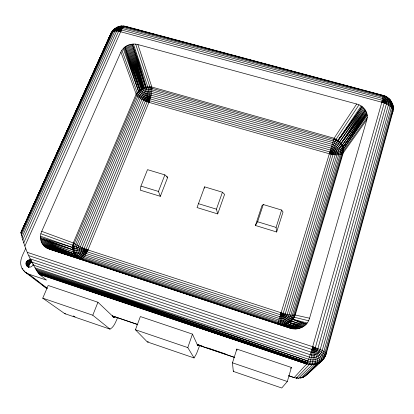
<?xml version="1.0" encoding="UTF-8"?>
<svg xmlns="http://www.w3.org/2000/svg" width="414" height="414" viewBox="0 0 414 414"><rect width="100%" height="100%" fill="white"/><g stroke="black" fill="none" stroke-linecap="round" stroke-linejoin="round"><path stroke-width="0.62" d="M25.803 248.1C23.52 253.777 19.199 259.754 21.171 266.197C22.284 269.923 25.259 272.945 28.933 274.192L46.497 280.092L39.542 274.456C30.683 262.393 23.965 246.785 21.031 232.254L111.294 32.804L113.348 29.818L115.242 28.276L117.995 29.425L120.66 31.769L381.843 102.237C386.329 103.65 392.529 106.041 392.948 111.48L326.232 353.82L323.872 358.726L322.076 360.765L306.696 374.97L302.986 377.366L298.427 378.272L312.177 364.822C313.843 359.005 312.793 352.697 312.663 346.72L381.843 102.237L383.286 95.437L125.908 26.418C122.109 25.44 117.907 26.149 114.776 28.571L114.559 29.203M137.888 44.552L151.834 87.028C152.145 92.275 150.805 97.497 148.921 102.356L87.913 249.942C86.133 253.239 84.606 258.61 80.352 259.164L49.209 249.083C41.871 247.029 38.362 238.019 41.731 231.348L120.888 52.055C123.698 45.778 131.414 42.756 137.888 44.552L356.677 104.012C363.378 105.57 368.983 112.624 366.866 119.625L309.568 318.216C307.483 326.367 297.966 331.009 290.167 328.142L49.209 249.083M120.888 52.055L136.149 94.102C139.073 98.423 144.077 100.819 148.921 102.356L329.337 153.765C334.253 152.647 339.361 150.913 342.952 147.218L366.778 113.125L342.942 147.193L341.032 143.554L335.749 140.206L333.725 139.466L151.907 88.306C146.132 86.666 139.254 89.486 136.837 95.106L74.178 243.639C71.539 249.492 73.78 257.234 80.352 259.164L290.167 328.142M46.948 248.11L277.778 323.764C284.423 326.434 293.076 322.397 294.566 315.214L342.502 153.516L342.952 147.218L367.058 114.197L343.413 149.138C339.63 152.575 334.258 153.428 329.337 153.765L277.742 323.924L292.869 328.783M151.907 88.306L150.028 86.868L150.049 94.925L148.921 102.356L143.793 96.767L139.922 90.945L140.03 89.879L124.919 47.046L139.585 90.242L124.06 47.75L138.473 91.152C140.237 95.981 144.905 99.329 148.921 102.356C148.874 97.264 149.48 91.768 147.803 86.95L133.391 44.055L146.323 87.209L132.247 44.143L145.733 87.313L146.499 87.985L148.921 102.356C144.403 100.059 139.606 97.166 137.163 92.57L121.913 50.197M366.866 119.625L343.242 152.88C339.371 156.006 333.787 154.8 329.337 153.765L335.863 149.092L338.611 146.525L341.027 143.544L337.959 140.439L334.103 138.255L151.834 87.028C145.873 86.179 139.264 88.813 136.149 94.102L73.268 242.951L72.522 247.474L73.216 251.872C78.122 253.166 83.261 251.515 87.913 249.942L281.07 312.761C285.629 313.972 290.457 315.918 295.229 315.013L309.568 318.216M110.657 34.916C110.999 30.165 117.395 30.822 120.66 31.769C121.716 29.725 122.777 27.174 125.126 26.361L125.908 26.418M342.952 147.218L343.511 151.043L343.242 152.88L295.229 315.013L292.931 319.292L289.355 322.516C285.681 320.276 283.574 316.146 281.07 312.761L280.102 324.472M295.617 328.954L282.514 324.607L281.711 320.457L281.07 312.761C285.241 314.645 289.552 317.409 294.261 317.253L294.566 315.214M116.329 28.085L116.696 27.36L117.83 28.1L120.66 31.769L24.949 245.963M26.139 264.779L29.037 267.113C28.4 264.955 30.067 262.631 32.214 262.222L29.363 259.826C20.974 262.429 30.429 272.07 33.379 263.925M392.974 110.569L392.617 112.675L391.799 114.414M392.948 111.48C394.708 104.654 390.148 97.083 383.286 95.437L383.074 95.665L384.704 96.234M140.957 186.098L140.248 190.155L160.353 196.324L167.732 177.244L164.865 174.884L147.519 169.657L140.957 186.098L158.433 191.439L160.353 196.324M385.248 96.426L385.299 96.141L381.843 102.237C386.122 102.92 392.726 104.157 393.3 109.399M356.677 104.012L334.103 138.255L329.337 153.765C333.881 154.179 338.921 154.194 342.875 151.602L343.413 149.138L367.234 115.283M40.505 236.182L72.522 247.474L73.2 247.862L72.688 249.72C77.532 251.557 82.935 250.77 87.913 249.942C85.496 253.213 82.924 257.943 78.443 258.326M326.232 353.82L326.346 353.411C322.806 349.706 317.284 348.619 312.663 346.72L27.598 252.447M325.275 356.387L326.346 353.411M287.321 381.511L291.399 367.477L236.849 349.09L232.461 362.814L233.315 371.405L281.737 388.001L287.321 381.511L232.461 362.814M276.656 231.99L276.076 227.4L281.618 210.053L263.288 204.532L261.969 205.665L255.412 225.475L276.656 231.99L283.021 212.015L281.618 210.053M255.412 225.475L257.601 221.754L263.288 204.532M194.062 357.944L187.801 347.6L192.443 334.114L140.367 316.555L135.435 329.756L147.317 341.933L194.062 357.944L196.536 353.665L199.791 345.178M204.609 186.854L197.043 207.574L217.707 213.914L224.59 194.394L222.437 192.225L204.609 186.854L204.107 188.215M217.707 213.914L216.434 209.168L222.437 192.225M342.942 147.193L366.39 112.075L342.15 145.335C338.823 149.325 334.077 151.834 329.337 153.765L336.106 139.218L359.005 104.835M158.433 191.439L164.865 174.884M141.795 88.803L126.813 45.835L141.102 89.222L125.84 46.404L140.03 89.879L141.371 89.879L142.752 88.368L127.838 45.338L141.795 88.803L141.371 89.879L144.677 96.11L148.921 102.356L144.698 88.379L143.715 87.934L128.899 44.919L142.975 89.02L148.921 102.356M109.995 329.135L92.788 315.225L97.942 302.256L48.169 285.474L42.756 298.173L64.734 313.631L109.995 329.135C114.295 326.894 115.749 321.461 117.778 317.362M342.502 153.516L343.511 151.043L367.265 117.467M90.547 263.185L91.033 262M337.612 141.252L363.052 107.438L337.436 145.216L333.658 149.63L329.337 153.765L334.01 147.343L337.959 140.439L361.148 105.989M23.738 242.889L118.564 31.314L119.967 30.087L121.535 30.015L382.79 100.411L384.021 101.508L384.208 102.993L315.339 347.641C314.966 349.095 313.279 349.944 311.882 349.437L28.964 255.681M32.768 207.186L33.829 204.826M36.484 198.932L37.017 197.752M38.875 193.623L39.666 191.853M40.199 190.673L41.26 188.313M42.585 185.363L43.382 183.593M43.915 182.414L45.773 178.284M46.301 177.104L47.098 175.339M48.428 172.39L51.61 165.31M52.143 164.13L55.326 157.051M55.854 155.871L59.042 148.797M59.569 147.617L62.757 140.537M63.285 139.358L110.786 33.777C111.863 28.985 117.405 29.999 120.66 31.769L122.27 27.246L122.865 26.449L124.029 26.072M105.099 47.279L105.891 45.514M22.713 240.053L116.608 31.112C117.602 28.99 120.231 27.976 122.446 28.561L382.815 98.579C385.113 99.132 387.085 101.508 386.412 103.93L317.874 348.604C317.15 351.465 313.817 353.132 311.064 352.133L30.429 258.941M110.786 33.777L21.031 232.254M50.86 167.261L51.657 165.496M66.271 133.148L66.804 131.968M72.388 119.615L73.185 117.85M76.109 111.382L76.906 109.617M79.83 103.148L80.626 101.383M93.916 71.974L94.713 70.209M97.637 63.74L98.434 61.976M104.809 47.858L105.875 45.504M21.016 233.77L112.939 30.641M21.331 235.421L113.353 31.474C115.216 27.515 120.127 25.616 124.267 26.708L383.317 96.219C387.618 97.254 391.308 101.704 390.06 106.243L322.227 350.503C320.871 355.874 314.619 359.016 309.46 357.132L33.477 265.131M21.901 237.538L114.854 31.164C116.308 28.074 120.138 26.594 123.367 27.448L383.131 97.212C386.485 98.02 389.362 101.492 388.384 105.027L320.198 349.566C319.137 353.747 314.273 356.19 310.252 354.726L31.956 262.129M20.959 233.134L112.153 32.028L20.964 232.627L111.294 32.804L21.362 231.923M113.017 30.548L113.348 29.818L115.242 28.276M192.443 334.114L197.861 345.856L198.534 344.862M233.677 370.97L233.315 371.405M40.903 233.739L72.719 245.197L73.501 245.719L72.522 247.474L40.468 237.403L72.688 249.72L40.546 238.609L72.698 249.751L40.738 239.794L73.216 251.872L41.033 240.948L74.075 253.849C78.965 254.646 83.706 252.147 87.913 249.942L80.207 246.935L73.268 242.951L41.731 231.348M277.778 323.764C283.745 325.818 290.907 323.07 293.712 317.362M342.864 149.64L342.15 145.335L365.909 111.061L341.032 143.554L363.89 108.266L339.615 141.898M142.975 89.02L143.715 87.934L129.991 44.577L144.502 87.69L131.109 44.319L145.733 87.313L144.698 88.379M341.032 143.554L365.324 110.077L341.027 143.544L364.651 109.146M97.942 302.256L113.85 317.331L114.942 316.503M290.669 368.455L291.399 367.477M111.744 32.09L113.979 29.378C116.437 28.908 118.673 30.564 120.66 31.769L121.131 27.21L121.726 25.999L122.456 26.429M309.092 372.445L306.344 375.017M288.558 375.736L294.178 377.604L306.686 363.994L309.46 357.132L312.663 346.72C317.057 349.437 322.402 351.579 325.394 355.947C322.283 362.664 313.931 365.924 307.022 363.466L38.678 273.571L306.686 363.994C311.928 365.753 318.03 364.579 322.076 360.765L322.237 360.273C320.514 354.958 316.167 350.927 312.663 346.72L311.235 357.556L309.713 364.118L296.383 378.142L296.108 377.728M72.719 245.197L74.178 243.639M310.479 371.156L316.948 365.153M318.796 363.44L319.717 362.581M322.49 360.009L324.012 358.26C321.626 353.354 316.684 350.218 312.663 346.72C313.724 352.516 315.991 358.607 314.914 364.501L300.859 378.023L300.279 377.62M342.875 151.602L343.511 151.043M146.499 87.985L147.803 86.95M305.491 375.689L304.632 376.362L320.125 361.929C319.09 356.325 315.52 351.543 312.663 346.72C314.578 352.164 317.999 357.82 317.528 363.699L302.986 377.366L300.611 378.018M148.326 87.84L149.858 86.852L135.673 44.132M148.409 341.757L147.317 341.933M302.701 377.371L304.15 376.616M307.193 323.024L292.931 319.292C288.408 318.645 284.76 315.235 281.07 312.761L284.49 319.882L287.207 323.613L300.911 327.862L289.339 322.522L304.388 325.875L291.28 321.062C287.093 319.603 284.201 315.742 281.07 312.761L283.129 320.291L284.904 324.317L296.983 328.856L282.514 324.607L280.087 324.307M116.412 27.541L119.641 26.372M136.149 94.102L137.624 93.59M137.163 92.57L138.659 92.193M284.78 324.172L287.207 323.613L299.638 328.312L284.935 324.307L298.323 328.644L284.904 324.317L282.446 324.447M307.788 373.381L308.171 373.299M139.922 90.945L138.473 91.152L123.268 48.516M122.078 26.01L119.988 26.206L120.66 31.769L118.295 26.662L118.275 27.236M29.363 259.826L31.273 259.93M44.945 246.765L76.73 257.141C81.403 257.042 84.854 253.021 87.913 249.942L79.798 248.209L73.501 245.719M333.725 139.466L336.106 139.218M292.491 319.323L306.35 324.058L292.931 319.292L305.413 325.011L291.28 321.062M296.631 377.765L297.682 377.827M296.222 378.132L298.634 378.282M335.749 140.206L337.959 140.439L362.136 106.677L337.99 140.465L341.741 145.837L342.487 147.7M79.017 258.362L77.258 257.177L44.06 245.963L76.73 257.141L80.989 259.211M73.278 249.994L74.582 253.973L76.704 257.11L43.263 245.088L75.265 255.635C80.078 255.93 84.249 252.664 87.913 249.942L79.617 249.518L73.2 247.862M123.455 26.051L383.369 95.624C388.482 96.85 392.865 102.144 391.385 107.537L323.898 351.382C322.294 357.774 314.857 361.51 308.72 359.269L34.962 267.858L308.052 361.07C314.976 363.606 323.36 359.383 325.161 352.174L392.327 108.866L392.575 105.156L391.359 101.518C388.435 99.753 384.808 101.352 381.843 102.237L385.393 98.206L386.811 97.13L387.266 97.502M294.261 317.253L308.596 320.736M296.383 378.142L294.054 377.604L294.049 377.226M126.596 26.874L130.343 27.878M131.59 28.209L136.584 29.549M137.831 29.886L142.825 31.221M144.072 31.557L149.061 32.897M150.313 33.234L155.302 34.569M157.801 35.242L159.669 35.744M160.922 36.075L162.79 36.577M164.037 36.913L165.91 37.415M167.158 37.752L172.152 39.092M173.399 39.423L185.881 42.771M187.128 43.108L189.001 43.61M190.249 43.946L192.122 44.448M193.369 44.779L198.363 46.12M199.61 46.456L204.599 47.796M205.851 48.127L215.208 50.637M216.46 50.974L221.449 52.314M222.696 52.645L227.69 53.986M228.937 54.322L233.931 55.662M235.178 55.993L240.172 57.334M241.419 57.67L244.539 58.503M248.907 59.678L250.78 60.18M252.028 60.516L257.022 61.852M258.269 62.188L263.257 63.528M264.51 63.859L270.746 65.536M271.998 65.873L273.866 66.375M275.113 66.706L276.987 67.208M278.234 67.544L280.107 68.046M281.354 68.382L283.228 68.884M284.475 69.216L286.348 69.723M287.595 70.054L289.469 70.556M290.716 70.892L300.078 73.402M301.325 73.739L303.198 74.241M304.445 74.572L306.319 75.074M307.566 75.41L312.56 76.75M313.807 77.087L318.796 78.422M320.048 78.758L325.037 80.099M326.284 80.43L329.404 81.268M333.772 82.443L335.645 82.945M336.892 83.276L341.886 84.616M343.134 84.953L348.127 86.293M349.375 86.624L354.368 87.965M355.616 88.301L358.736 89.134M363.104 90.309L364.977 90.811M366.224 91.142L368.098 91.649M369.345 91.98L371.213 92.482M372.465 92.819L374.334 93.321M375.586 93.657L377.454 94.159M378.701 94.49L382.448 95.494M289.339 322.522L302.132 327.308L289.355 322.516L303.296 326.641M166.521 176.881L167.732 177.244M198.472 203.678L216.434 209.168M257.601 221.754L276.076 227.4M64.734 313.631L65.541 313.9M41.943 243.127L74.08 253.86L77.258 257.177M39.542 274.456L306.686 363.994L39.139 274.084M36.996 271.242L307.483 362.483C314.966 365.226 324.038 360.661 325.984 352.857L392.85 110.196L393.124 106.175C391.059 102.242 385.708 102.289 381.843 102.237L385.03 99.758L388.291 98.242L388.829 98.387L391.804 102.242M38.16 272.919L307.022 363.466L37.602 272.143L307.483 362.483L36.349 270.223L308.052 361.07L35.671 269.09M197.918 344.619L202.208 346.073M207.714 347.941L225.475 353.965M112.344 315.908L137.815 324.55M197.349 344.748L234.712 357.427M288.879 375.803L294.178 377.604M112.577 316.027L137.629 324.529M197.509 344.846L234.785 357.494M112.246 316.068L114.668 316.891M197.126 344.872L198.337 345.281M112.598 316.555L114.414 317.171M112.975 316.933L114.192 317.341M42.756 298.173L92.788 315.225M135.435 329.756L187.801 347.6M73.174 315.986L74.996 316.606M75.265 255.635L42.554 244.136L74.08 253.86L41.436 242.061M23.282 270.27L24.799 271.434M26.315 272.598L29.855 275.32M33.394 278.042L34.403 278.819M35.413 279.595L38.445 281.929M42.492 285.039L46.534 288.144M24.881 271.92L47.03 288.781M28.933 274.192L47.279 288.335M22.035 268.339L23.049 269.126M26.367 265.348L28.783 267.289M26.703 265.86L28.633 267.408M26.015 264.163L28.918 266.507M26.01 263.532L28.908 265.881M26.113 262.895L29.011 265.25M26.33 262.269L29.223 264.634M26.646 261.684L29.534 264.054M27.06 261.151L29.943 263.527M27.557 260.685L30.429 263.071M28.116 260.302L30.983 262.693M28.726 260.013L31.583 262.409M30.015 259.754L31.438 260.949M390.599 100.452L390.242 99.862C387.344 98.765 384.378 101.052 381.843 102.237C386.138 101.151 393.698 101.006 393.233 107.278M149.858 86.852L150.147 87.949M236.849 349.09L236.891 350.311M335.34 152.978L335.159 154.8L287.223 314.459C286.312 317.714 282.503 319.582 279.346 318.469L85.31 255.081C82.314 254.201 80.797 250.558 82.081 247.763L143.575 100.24C144.703 97.58 147.958 96.239 150.686 97.021L331.045 148.16C333.239 148.771 335.107 150.66 335.34 152.978M331.36 153.625L283.16 313.408L281.939 314.738L280.454 314.78L87.09 251.795L85.921 250.646L85.977 249.285L147.12 101.777L148.114 100.783L149.568 100.669L329.886 151.964L331.009 152.725L331.36 153.625M333.373 153.361L285.23 313.978C284.609 316.187 282.022 317.455 279.874 316.7L86.215 253.523C84.182 252.928 83.152 250.449 84.021 248.55L145.324 101.063L147.291 99.101L150.163 98.874L330.46 150.085L332.675 151.581L333.373 153.361M77.941 247.624C76.895 251.738 79.39 256.313 83.473 257.549L278.467 321.399C283.414 323.143 289.391 320.219 290.809 315.116L338.657 154.743C340.039 150.215 336.592 145.485 332.209 144.372L151.477 93.3C147.218 92.084 142.142 94.169 140.372 98.315L77.941 247.624M79.798 248.209C78.929 251.619 81.004 255.407 84.384 256.437L278.87 320.048C282.969 321.492 287.921 319.07 289.096 314.842L336.975 154.846C338.124 151.094 335.273 147.167 331.635 146.24L151.126 95.148C147.591 94.138 143.379 95.872 141.909 99.313L79.798 248.209M76.248 247.008C75.043 251.722 77.899 256.975 82.588 258.398L278.146 322.485C283.828 324.493 290.69 321.135 292.315 315.271L340.163 154.479C341.741 149.283 337.788 143.865 332.758 142.592L151.726 91.515C146.846 90.123 141.024 92.513 138.99 97.264L76.248 247.008M74.758 246.366C73.418 251.577 76.574 257.389 81.749 258.957L277.913 323.282C284.195 325.502 291.787 321.787 293.578 315.302L341.457 154.07C343.196 148.331 338.823 142.349 333.27 140.941L151.871 89.838C146.478 88.301 140.056 90.94 137.8 96.188L74.758 246.366"/></g></svg>
